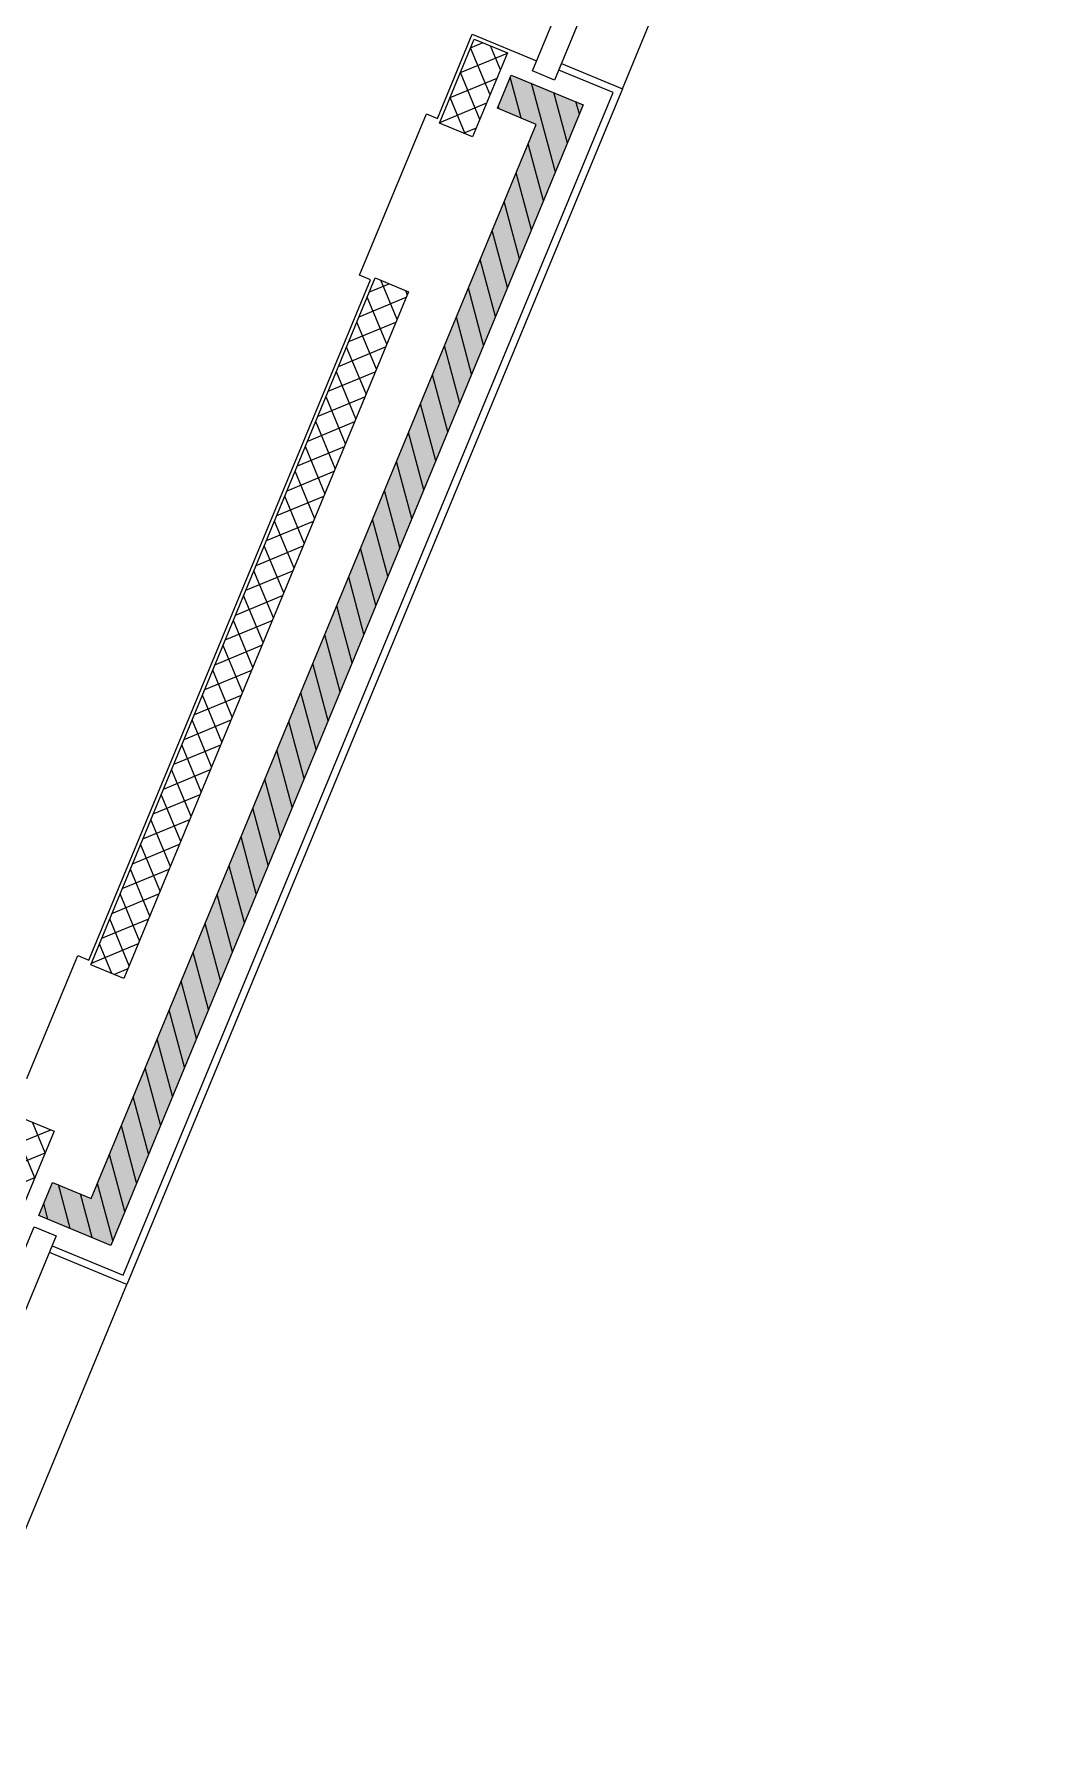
# Model space of a CAD drawing. Header units: inches. Extents: x 13084 to 220150, y 6494 to 167180.
# Drawn here: x 63194 to 67407, y 31279 to 38435 of the extents above; entities that cross this region are included whole.
import ezdxf

# ---------------------------------------------------------------- set-up
doc = ezdxf.new("R2010")
doc.units = ezdxf.units.IN
doc.header["$MEASUREMENT"] = 0
for name, color, linetype, lineweight in [('Ground Floor$0$A-G250-G-Walls-Low-Level', 8, 'Continuous', 15), ('Ground Floor$0$A-G250-G-Walls-Precast-Concrete', 7, 'Continuous', 15), ('Ground Floor$0$A-G250-M-Walls-Blockwork', 7, 'Continuous', 25), ('Ground Floor$0$A-G250-M-Walls-Louvred', 7, 'Continuous', 9), ('Ground Floor$0$A-G252-H-Internal-Walls', 251, 'Continuous', 9), ('Ground Floor$0$A-G262-H-Precast-Panel', 251, 'Continuous', 5), ('Ground Floor$0$A-G312-M-Wall-Cladding-Panel', 7, 'Continuous', 9), ('Ground Floor$0$A-G312-M-Wall-Finish-Plaster', 7, 'Continuous', 15), ('Ground Floor$0$A-G321-M-Window', 251, 'Continuous', 9)]:
    doc.layers.add(name, color=color, linetype=linetype, lineweight=lineweight)

msp = doc.modelspace()

# ---------------------------------------------------------------- hatches: boundary and pattern name
at = {"layer": 'Ground Floor$0$A-G252-H-Internal-Walls'}
h = msp.add_hatch(dxfattribs=at)
h.set_pattern_fill('ANSI37', color=256, scale=25, style=0)
h.set_pattern_definition([(292.4999999995989, (66817.43513216742, 42734.74845203442), (73.33293789329602, 30.37549744346564), []), (22.49999999959889, (66817.43513216742, 42734.74845203442), (-30.37549744346564, 73.33293789329602), [])])
h.paths.add_polyline_path([(64882.97039070162, 38064.53743734746), (65028.39008583044, 38415.61163755666), (65166.97201570674, 38358.20912270095), (65021.55232057792, 38007.13492249172)])
h = msp.add_hatch(dxfattribs=at)
h.set_pattern_fill('ANSI37', color=256, scale=25, style=0)
h.set_pattern_definition([(112.4999999995988, (63347.45268775281, 34096.15718072699), (-73.33293789329605, -30.37549744346558), []), (202.4999999995989, (63347.45268775281, 34096.15718072699), (30.37549744346558, -73.33293789329605), [])])
h.paths.add_polyline_path([(63428.83281462019, 34553.9387796848), (64615.47466574152, 37418.7456302847), (64754.05659561781, 37361.34311542896), (63567.41474449648, 34496.53626482906)])
h = msp.add_hatch(dxfattribs=at)
h.set_pattern_fill('ANSI37', color=256, scale=25, style=0)
h.set_pattern_definition([(292.5000000004741, (60410.77054472192, 27529.00450890424), (73.33293789283204, 30.37549744458579), []), (22.5000000004741, (60410.77054472192, 27529.00450890424), (-30.37549744458579, 73.33293789283204), [])])
h.paths.add_polyline_path([(63276.43430152911, 33859.38975910358), (63125.2209370842, 33494.31974661502), (62986.64405503093, 33551.72017059151), (63137.85741947584, 33916.79018308007)])
at = {"layer": 'Ground Floor$0$A-G262-H-Precast-Panel'}
h = msp.add_hatch(dxfattribs=at)
h.set_pattern_fill('AR-CONC', color=256, style=0)
h.set_pattern_definition([(49.99999999999999, (31615.2386858852, 164129.5694537289), (182.184668996004, -15.93908553890309), [19.05, -209.55]), (355, (31615.2386858852, 164129.5694537289), (-35.24282597566699, 191.05664288218), [15.24, -167.64]), (100.451, (31630.4206858852, 164128.2412037289), (146.9425016659592, 175.1166878202919), [16.19, -178.09]), (46.18420000000002, (31615.2386858852, 164180.3694537289), (271.0790408921299, -42.04232793272715), [28.575, -314.3249999999999]), (96.6356, (31637.8285858852, 164176.8659537289), (237.4042344662371, 247.4255558900492), [24.285, -267.135]), (351.1840000000001, (31615.2386858852, 164180.3694537289), (237.4046058139339, 247.4251178605977), [22.86, -251.46]), (21, (31640.6386858852, 164167.6694537289), (151.6148798353833, -102.2655185167625), [19.05, -209.55]), (326.0000000000001, (31640.6386858852, 164167.6694537289), (61.80202834764707, 184.1879661223193), [15.24, -167.64]), (71.4514, (31653.2731858852, 164159.1473537289), (213.4164907701245, 81.92285771605745), [16.19, -178.09]), (37.50000000000001, (31615.2386858852, 164129.5694537289), (3.088603250591817, 84.55503887315311), [0, -165.608, 0, -170.18, 0, -168.275]), (7.499999999999999, (31615.2386858852, 164129.5694537289), (66.81966251030575, 100.1805748181195), [0, -97.02799999999999, 0, -161.798, 0, -64.135]), (327.5, (31558.5966858852, 164129.5694537289), (135.5905951668714, -5.728743992673458), [0, -63.5, 0, -198.12, 0, -262.89]), (317.5, (31533.1966858852, 164129.5694537289), (148.129181386018, 25.42649103333301), [0, -82.55, 0, -131.572, 0, -186.69])])
h.paths.add_polyline_path([(63212.11832799755, 33508.11854098644), (63269.52084285331, 33646.70047086275), (63431.19976101295, 33579.7308702099), (65287.21040447871, 38060.53693748503), (65125.53148631902, 38127.5065381379), (65182.93400117474, 38266.08846801419), (65483.19484921075, 38141.71635250557), (63512.37917603352, 33383.74642547785)])
h = msp.add_hatch(dxfattribs=at)
h.set_pattern_fill('ANSI31', color=256, scale=25, angle=59.99999999999999, style=0)
h.set_pattern_definition([(105, (31615.2386858852, 164129.5694537289), (-76.6703624616948, -20.54376170501257), [])])
h.paths.add_polyline_path([(63212.11832799755, 33508.11854098644), (63269.52084285331, 33646.70047086275), (63431.19976101295, 33579.7308702099), (65287.21040447871, 38060.53693748503), (65125.53148631902, 38127.5065381379), (65182.93400117474, 38266.08846801419), (65483.19484921075, 38141.71635250557), (63512.37917603352, 33383.74642547785)])

# ---------------------------------------------------------------- linework, layer by layer
at = {"layer": 'Ground Floor$0$A-G250-G-Walls-Low-Level'}
for p, q in [((65646.13253638837, 38208.44198549018), (67407.24169216226, 42460.13559409478)), ((62776.00679363013, 31279.34549166029), (63579.64600511831, 33219.50217533531))]:
    msp.add_line(p, q, dxfattribs=at)
at = {"layer": 'Ground Floor$0$A-G250-G-Walls-Precast-Concrete'}
msp.add_lwpolyline([(63211.73564456521, 33507.19466145392), (63269.13815942097, 33645.77659133023), (63430.81707758061, 33578.80699067737), (65286.82772104633, 38059.61305795252), (65125.14880288664, 38126.58265860539), (65182.55131774236, 38265.16458848168), (65482.81216577837, 38140.79247297306), (63511.99649260117, 33382.82254594532)], close=True, dxfattribs=at)
at = {"layer": 'Ground Floor$0$A-G250-M-Walls-Blockwork'}
for points in [[(64882.97039070162, 38064.53743734746), (65028.39008583044, 38415.61163755666), (65166.97201570674, 38358.20912270095), (65021.55232057792, 38007.13492249172)], [(63428.83281462019, 34553.9387796848), (64615.47466574152, 37418.7456302847), (64754.05659561781, 37361.34311542896), (63567.41474449648, 34496.53626482906)], [(63276.43430152911, 33859.38975910358), (63125.2209370842, 33494.31974661502), (62986.64405503093, 33551.72017059151), (63137.85741947584, 33916.79018308007)]]:
    msp.add_lwpolyline(points, close=True, dxfattribs=at)
at = {"layer": 'Ground Floor$0$A-G250-M-Walls-Louvred'}
msp.add_lwpolyline([(65270.97645429909, 38282.65730767924), (67089.4881249287, 42672.93284616011), (67181.87607817957, 42634.66450292295), (65363.36440754995, 38244.38896444209)], close=True, dxfattribs=at)
at = {"layer": 'Ground Floor$0$A-G312-M-Wall-Cladding-Panel'}
msp.add_lwpolyline([(65392.06566497782, 38313.67992938025), (65646.13253638838, 38208.44198549019), (63579.64600512094, 33219.50217534167), (63256.28816876968, 33353.44137665317), (63267.76867174028, 33381.15776262865), (63563.41012211661, 33258.69906428752), (65606.93564744198, 38192.20610248607), (65380.58516200667, 38285.96354340499)], close=True, dxfattribs=at)
at = {"layer": 'Ground Floor$0$A-G312-M-Wall-Finish-Plaster'}
for p, q in [((63161.91019492748, 34079.39799932322, -2.92610099465942e-09), (63374.51590571292, 34592.67346757933)), ((63374.51590571292, 34592.67346757933), (63420.71487472822, 34573.53722804516))]:
    msp.add_line(p, q, dxfattribs=at)
for points in [[(64874.85244919955, 38084.13588182066), (65020.27214432837, 38435.21008202988), (65288.19720875582, 38324.23188664216)], [(64595.87622602781, 37410.62770497063), (64549.67556148607, 37429.76465330164), (64828.65186480545, 38103.27279973289), (64874.85245157199, 38084.13588083797)], [(63420.71487472822, 34573.53722804516), (64595.87622768862, 37410.6277042827)]]:
    msp.add_lwpolyline(points, dxfattribs=at)
at = {"layer": 'Ground Floor$0$A-G321-M-Window'}
msp.add_lwpolyline([(62331.55974657314, 31382.26207128947), (63192.59746940913, 33460.9910194338), (63284.98542266, 33422.72267619666), (62423.94769982401, 31343.99372805233)], close=True, dxfattribs=at)

doc.saveas('drawing.dxf')
